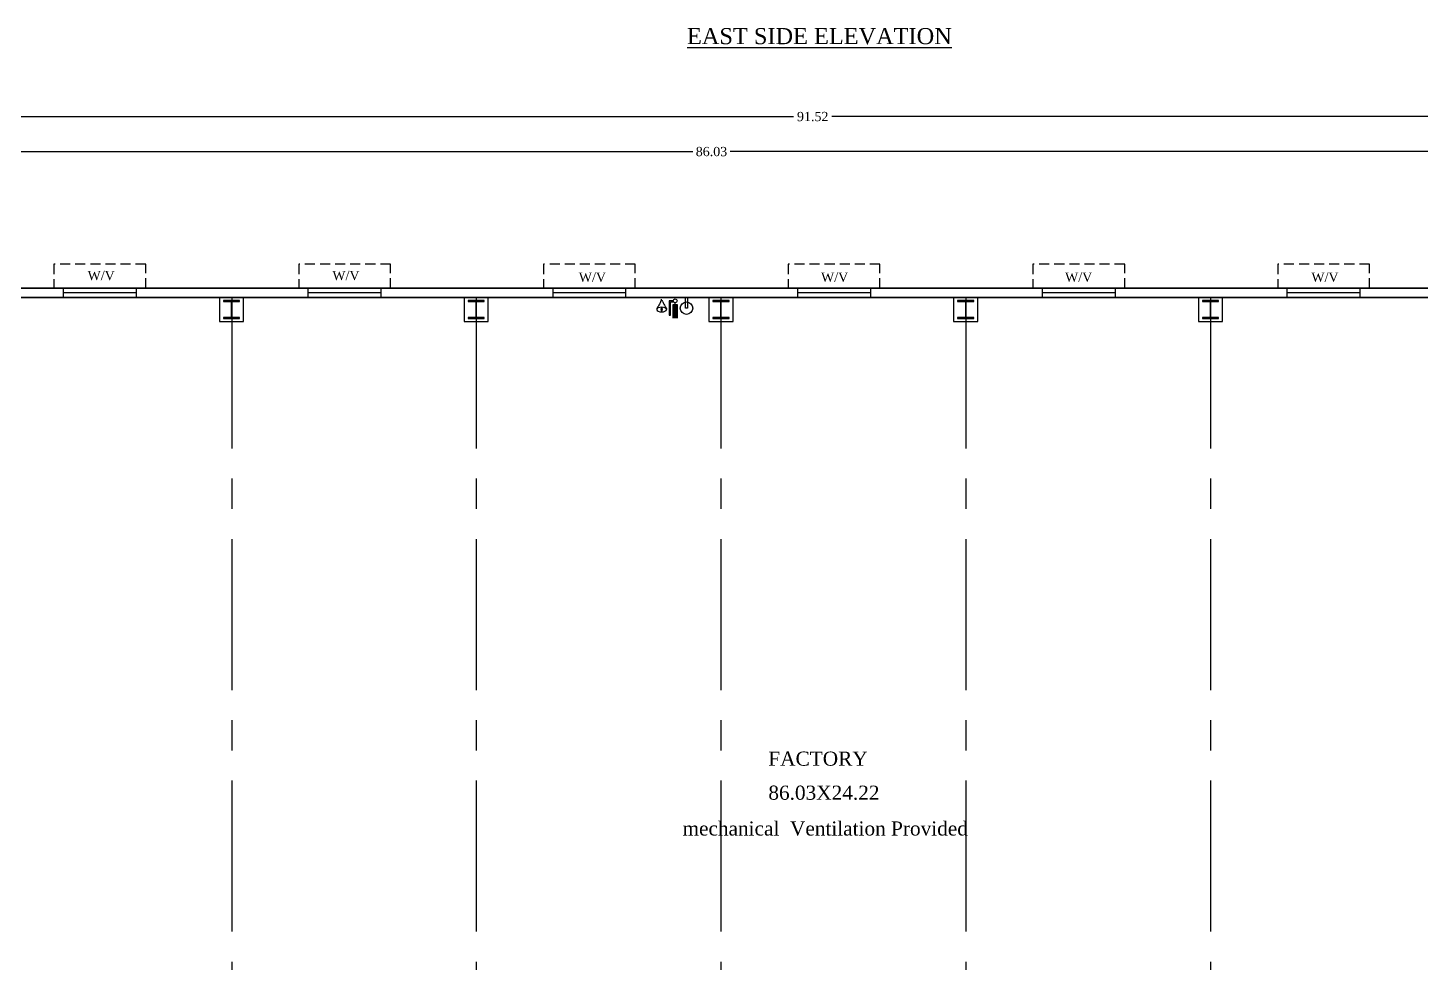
# Model space of a CAD drawing. Header units: metres. Extents: x 9436 to 9850, y -3407 to -3224.
# Drawn here: x 9508.48 to 9543.09, y -3306.79 to -3283.56 of the extents above; entities that cross this region are included whole.
import ezdxf

# ---------------------------------------------------------------- set-up
doc = ezdxf.new("R2010")
doc.units = ezdxf.units.M
doc.header["$MEASUREMENT"] = 0
doc.linetypes.add('CENTER', pattern=[2, 1.25, -0.25, 0.25, -0.25])
doc.linetypes.add('HIDDEN', pattern=[0.375, 0.25, -0.125])
for name, color, linetype in [('BLK_1_FLR_0_BLT_UP_AREA', 1, 'Continuous'), ('BLK_1_FLR_0_CARPET_AREA', 10, 'Continuous'), ('BLK_1_FLR_0_ROOF_AREA', 54, 'Continuous'), ('WORKSHOP_AREA', 7, 'Continuous')]:
    doc.layers.add(name, color=color, linetype=linetype)
doc.styles.add('Isa-', font='times.ttf')
doc.styles.add('STYLE2', font='times.ttf')
doc.dimstyles.new('ISO-25', dxfattribs={"dimscale": 0, "dimtxt": 0.23, "dimasz": 0.15, "dimexe": 1.25, "dimexo": 0.625, "dimgap": 0.11, "dimtad": 0, "dimtih": 1, "dimtoh": 1, "dimzin": 1, "dimdsep": 46, "dimtxsty": 'STYLE2', "dimblk": 'OBLIQUE', "dimcen": 0, "dimse1": 1, "dimse2": 1, "dimclrd": 1, "dimclrt": 3, "dimadec": 0, "dimazin": 2, "dimtfac": 1, "dimtix": 1, "dimtofl": 0, "dimtmove": 0, "dimatfit": 3, "dimfxl": 0, "dimtolj": 1, "dimarcsym": 0})

# ---------------------------------------------------------------- blocks, each defined once
blk = doc.blocks.new('2-2')
at = {"color": 3}
blk.add_lwpolyline([(-0.408, 0.429), (0.192, 0.429), (0.192, -0.171), (-0.408, -0.171)], close=True, dxfattribs=at)
for points in [[(-0.308, 0.353), (0.092, 0.353), (0.092, 0.329), (-0.308, 0.329)], [(-0.116, 0.329), (-0.1, 0.329), (-0.1, -0.071), (-0.116, -0.071)], [(-0.308, -0.071), (0.092, -0.071), (0.092, -0.095), (-0.308, -0.095)]]:
    blk.add_lwpolyline(points, close=True)
blk = doc.blocks.new('_Oblique')
at = {"color": 0, "linetype": 'ByBlock', "lineweight": -2}
blk.add_line((-0.5, -0.5), (0.5, 0.5), dxfattribs=at)
blk = doc.blocks.new('*D243')
at = {"color": 1, "lineweight": -2}
for p, q in [((9481.171, -3290.254), (9481.171, -3300.614)), ((9481.171, -3310.166), (9481.171, -3301.14))]:
    blk.add_line(p, q, dxfattribs=at)
at = {"layer": 'Defpoints', "color": 0}
for p in [(9572.518, -3290.254), (9481.171, -3310.166), (9482.444, -3310.166)]:
    blk.add_point(p, dxfattribs=at)
at = {"color": 1, "lineweight": -2, "xscale": 0.15, "yscale": 0.15, "zscale": 0.15}
for p, rotation in [((9481.171, -3290.254), 90), ((9481.171, -3310.166), 270)]:
    blk.add_blockref('_Oblique', p, dxfattribs=dict(at, rotation=rotation))
at = {"color": 3, "insert": (9481.171, -3300.877), "char_height": 0.3, "attachment_point": 5, "style": 'STYLE2'}
blk.add_mtext('\\A1;19.91', dxfattribs=at)
blk = doc.blocks.new('*D264')
at = {"color": 1, "lineweight": -2}
for p, q in [((9482.444, -3286.633), (9524.992, -3286.633)), ((9568.474, -3286.633), (9525.927, -3286.633))]:
    blk.add_line(p, q, dxfattribs=at)
at = {"layer": 'Defpoints', "color": 0}
for p in [(9568.474, -3286.633), (9482.444, -3291.088), (9568.474, -3292.201)]:
    blk.add_point(p, dxfattribs=at)
at = {"color": 1, "lineweight": -2, "xscale": 0.15, "yscale": 0.15, "zscale": 0.15, "rotation": 180}
blk.add_blockref('_Oblique', (9482.444, -3286.633), dxfattribs=at)
at = {"color": 1, "lineweight": -2, "xscale": 0.15, "yscale": 0.15, "zscale": 0.15}
blk.add_blockref('_Oblique', (9568.474, -3286.633), dxfattribs=at)
at = {"color": 3, "insert": (9525.459, -3286.633), "char_height": 0.23, "attachment_point": 5, "style": 'STYLE2'}
blk.add_mtext('\\A1;86.03', dxfattribs=at)
blk = doc.blocks.new('*D273')
at = {"color": 1, "lineweight": -2}
for p, q in [((9482.214, -3285.763), (9527.496, -3285.763)), ((9573.734, -3285.763), (9528.453, -3285.763))]:
    blk.add_line(p, q, dxfattribs=at)
at = {"layer": 'Defpoints', "color": 0}
for p in [(9573.734, -3285.763), (9482.214, -3295.592), (9573.734, -3295.592)]:
    blk.add_point(p, dxfattribs=at)
at = {"color": 1, "lineweight": -2, "xscale": 0.15, "yscale": 0.15, "zscale": 0.15, "rotation": 180}
blk.add_blockref('_Oblique', (9482.214, -3285.763), dxfattribs=at)
at = {"color": 1, "lineweight": -2, "xscale": 0.15, "yscale": 0.15, "zscale": 0.15}
blk.add_blockref('_Oblique', (9573.734, -3285.763), dxfattribs=at)
at = {"color": 3, "insert": (9527.974, -3285.763), "char_height": 0.23, "attachment_point": 5, "style": 'STYLE2'}
blk.add_mtext('\\A1;91.52', dxfattribs=at)

msp = doc.modelspace()

# ---------------------------------------------------------------- hatches: boundary and pattern name
at = {"lineweight": 25}
msp.add_hatch(color=256, dxfattribs=at).paths.add_polyline_path([(9524.60523, -3290.77028), (9524.50878, -3290.77028), (9524.50878, -3290.43117), (9524.60523, -3290.43117)])

# ---------------------------------------------------------------- linework, layer by layer
at = {"color": 7}
for p, q in [((9559.89194, -3290.25387), (9493.5868, -3290.25387)), ((9511.17452, -3290.13887), (9509.35452, -3290.13887)), ((9517.25454, -3290.13887), (9515.43454, -3290.13887)), ((9523.33456, -3290.13887), (9521.51456, -3290.13887)), ((9529.41457, -3290.13887), (9527.59457, -3290.13887)), ((9535.49457, -3290.13887), (9533.67457, -3290.13887)), ((9541.57459, -3290.13887), (9539.75459, -3290.13887)), ((9513.52653, -3290.51201), (9513.54253, -3290.51201)), ((9519.60655, -3290.51201), (9519.62255, -3290.51201)), ((9525.68656, -3290.51201), (9525.70256, -3290.51201)), ((9531.76656, -3290.51201), (9531.78256, -3290.51201)), ((9537.84658, -3290.51201), (9537.86258, -3290.51201))]:
    msp.add_line(p, q, dxfattribs=at)
at = {"color": 7, "linetype": 'CENTER', "ltscale": 3}
for p, q in [((9513.54253, -3290.25387), (9513.54253, -3314.70387)), ((9519.61455, -3290.25387), (9519.61455, -3314.70387)), ((9525.69456, -3290.25387), (9525.69456, -3314.70387)), ((9531.77456, -3290.25387), (9531.77456, -3314.70387)), ((9537.85458, -3290.25387), (9537.85458, -3314.70387))]:
    msp.add_line(p, q, dxfattribs=at)
at = {"color": 0, "lineweight": 25, "ltscale": 60}
msp.add_line((9524.22093, -3290.33466), (9524.22093, -3290.29913), dxfattribs=at)
at = {"lineweight": 25}
for p, q in [((9524.50878, -3290.33805), (9524.4119, -3290.33805)), ((9524.4119, -3290.33805), (9524.4119, -3290.69725)), ((9524.43961, -3290.69725), (9524.43961, -3290.36285)), ((9524.43961, -3290.36285), (9524.51564, -3290.36285)), ((9524.50878, -3290.77028), (9524.50878, -3290.43117)), ((9524.50878, -3290.43117), (9524.60523, -3290.43117)), ((9524.557, -3290.43117), (9524.557, -3290.38628)), ((9524.60523, -3290.43117), (9524.60523, -3290.77028)), ((9524.4119, -3290.69725), (9524.43961, -3290.69725))]:
    msp.add_line(p, q, dxfattribs=at)
at = {"color": 7, "linetype": 'HIDDEN'}
for points in [[(9511.40452, -3290.02387), (9511.40452, -3289.42387), (9509.12452, -3289.42387), (9509.12452, -3290.02387)], [(9517.48454, -3290.02387), (9517.48454, -3289.42387), (9515.20454, -3289.42387), (9515.20454, -3290.02387)], [(9523.56456, -3290.02387), (9523.56456, -3289.42387), (9521.28456, -3289.42387), (9521.28456, -3290.02387)], [(9529.64457, -3290.02387), (9529.64457, -3289.42387), (9527.36457, -3289.42387), (9527.36457, -3290.02387)], [(9535.72457, -3290.02387), (9535.72457, -3289.42387), (9533.44457, -3289.42387), (9533.44457, -3290.02387)], [(9541.80459, -3290.02387), (9541.80459, -3289.42387), (9539.52459, -3289.42387), (9539.52459, -3290.02387)]]:
    msp.add_lwpolyline(points, dxfattribs=at)
at = {"color": 7}
for points in [[(9482.21443, -3314.70387), (9573.73443, -3314.70387), (9573.73443, -3290.02387), (9482.21443, -3290.02387)], [(9509.35452, -3290.25387), (9511.17452, -3290.25387), (9511.17452, -3290.02387), (9509.35452, -3290.02387)], [(9515.43454, -3290.25387), (9517.25454, -3290.25387), (9517.25454, -3290.02387), (9515.43454, -3290.02387)], [(9521.51456, -3290.25387), (9523.33456, -3290.25387), (9523.33456, -3290.02387), (9521.51456, -3290.02387)], [(9527.59457, -3290.25387), (9529.41457, -3290.25387), (9529.41457, -3290.02387), (9527.59457, -3290.02387)], [(9533.67457, -3290.25387), (9535.49457, -3290.25387), (9535.49457, -3290.02387), (9533.67457, -3290.02387)], [(9539.75459, -3290.25387), (9541.57459, -3290.25387), (9541.57459, -3290.02387), (9539.75459, -3290.02387)]]:
    msp.add_lwpolyline(points, close=True, dxfattribs=at)
msp.add_lwpolyline([(9524.86213, -3290.52041), (9524.81168, -3290.52041), (9524.81168, -3290.25387), (9524.86213, -3290.25387)], close=True)
at = {"lineweight": 25}
msp.add_circle((9524.557, -3290.33805), 0.04823, dxfattribs=at)
at = {"color": 1}
msp.add_circle((9524.8369, -3290.52041), 0.15505, dxfattribs=at)
at = {"color": 5}
msp.add_circle((9524.8369, -3290.52041), 0.15505, dxfattribs=at)
at = {"color": 0, "lineweight": 25, "ltscale": 60}
msp.add_arc((9524.22093, -3290.36083), 0.02617, 0, 180, dxfattribs=at)
at = {"color": 0, "lineweight": 25, "ltscale": 60, "extrusion": (0, 0, -1)}
for centre, major_axis, ratio in [((9524.22093, -3290.55393), (0.11807, 0), 0.49328689), ((9524.22093, -3290.54581), (0, -0.05012), 0.3522489)]:
    msp.add_ellipse(centre, major_axis=major_axis, ratio=ratio, dxfattribs=at)
at = {"color": 0, "lineweight": 25, "ltscale": 60}
for points in [[(9524.19477, -3290.36083), (9524.13082, -3290.47532), (9524.10749, -3290.51196), (9524.10306, -3290.55064)], [(9524.2471, -3290.36083), (9524.31104, -3290.47532), (9524.33437, -3290.51196), (9524.33881, -3290.55064)]]:
    msp.add_spline(points, degree=3, dxfattribs=at)
at = {"layer": 'BLK_1_FLR_0_BLT_UP_AREA', "color": 45, "lineweight": 25, "ltscale": 2}
msp.add_lwpolyline([(9482.21443, -3290.02387), (9573.73443, -3290.02387), (9573.73443, -3314.70387), (9482.21443, -3314.70387)], close=True, dxfattribs=at)
at = {"layer": 'BLK_1_FLR_0_CARPET_AREA', "color": 45}
msp.add_lwpolyline([(9482.44443, -3290.25387), (9568.47443, -3290.25397)], dxfattribs=at)
at = {"layer": 'BLK_1_FLR_0_ROOF_AREA', "color": 54, "lineweight": 25, "ltscale": 2}
msp.add_lwpolyline([(9482.21443, -3290.02387), (9573.73443, -3290.02387), (9573.73443, -3314.70387), (9482.21443, -3314.70387)], close=True, dxfattribs=at)
at = {"layer": 'WORKSHOP_AREA', "color": 121, "lineweight": 25, "ltscale": 2}
msp.add_lwpolyline([(9485.75443, -3314.47387), (9568.4744, -3314.47387), (9568.47443, -3290.25387), (9485.75007, -3290.25387)], close=True, dxfattribs=at)

# ---------------------------------------------------------------- block references
at = {"color": 7, "xscale": -1, "rotation": 180}
for p in [(9513.64275, -3290.42528), (9519.72277, -3290.42528), (9525.80278, -3290.42528), (9531.88278, -3290.42528), (9537.9628, -3290.42528)]:
    msp.add_blockref('2-2', p, dxfattribs=at)

# ---------------------------------------------------------------- texts
at = {"color": 6, "style": 'Isa-'}
for s, height, p in [('%%UEAST SIDE ELEVATION', 0.4, (9524.85122, -3283.96376)), ('W/V', 0.23, (9509.96057, -3289.82407)), ('W/V', 0.23, (9516.04059, -3289.82407)), ('W/V', 0.23, (9522.16332, -3289.86481)), ('W/V', 0.23, (9528.1808, -3289.86481)), ('W/V', 0.23, (9534.24241, -3289.86481)), ('W/V', 0.23, (9540.36138, -3289.86481)), ('FACTORY', 0.35, (9526.87205, -3301.88278)), ('86.03X24.22', 0.35, (9526.87205, -3302.72849)), ('mechanical  Ventilation Provided', 0.35, (9524.73895, -3303.61713))]:
    msp.add_text(s, height=height, dxfattribs=at).set_placement(p)

# ---------------------------------------------------------------- dimensions: what is measured, and where the dimension line sits
at = {"color": 4}
dim = msp.add_linear_dim(base=(9573.73443, -3285.76274), p1=(9482.21443, -3295.59169), p2=(9573.73443, -3295.59169), dimstyle='ISO-25', override={"dimscale": 1, "dimfxl": 75, "dimarcsym": 2}, dxfattribs=at)
dim.commit()
dim.dimension.update_dxf_attribs({"geometry": '*D273', "text_midpoint": (9527.97443, -3285.76274)})
at = {"color": 7}
dim = msp.add_linear_dim(base=(9568.47443, -3286.63326), p1=(9482.44443, -3291.0878), p2=(9568.47443, -3292.20091), angle=180, dimstyle='ISO-25', override={"dimscale": 1, "dimtmove": 1, "dimfxl": 75, "dimarcsym": 2}, dxfattribs=at)
dim.commit()
dim.dimension.update_dxf_attribs({"geometry": '*D264', "text_midpoint": (9525.45943, -3286.63326)})
dim = msp.add_linear_dim(base=(9481.17111, -3310.16579), p1=(9572.51814, -3290.25387), p2=(9482.44443, -3310.16579), angle=90, dimstyle='ISO-25', override={"dimscale": 1, "dimtxt": 0.3, "dimtmove": 1, "dimfxl": 75, "dimarcsym": 2}, dxfattribs=at)
dim.commit()
dim.dimension.update_dxf_attribs({"geometry": '*D243', "text_midpoint": (9481.17111, -3300.87732), "dimtype": 160})

doc.saveas('drawing.dxf')
